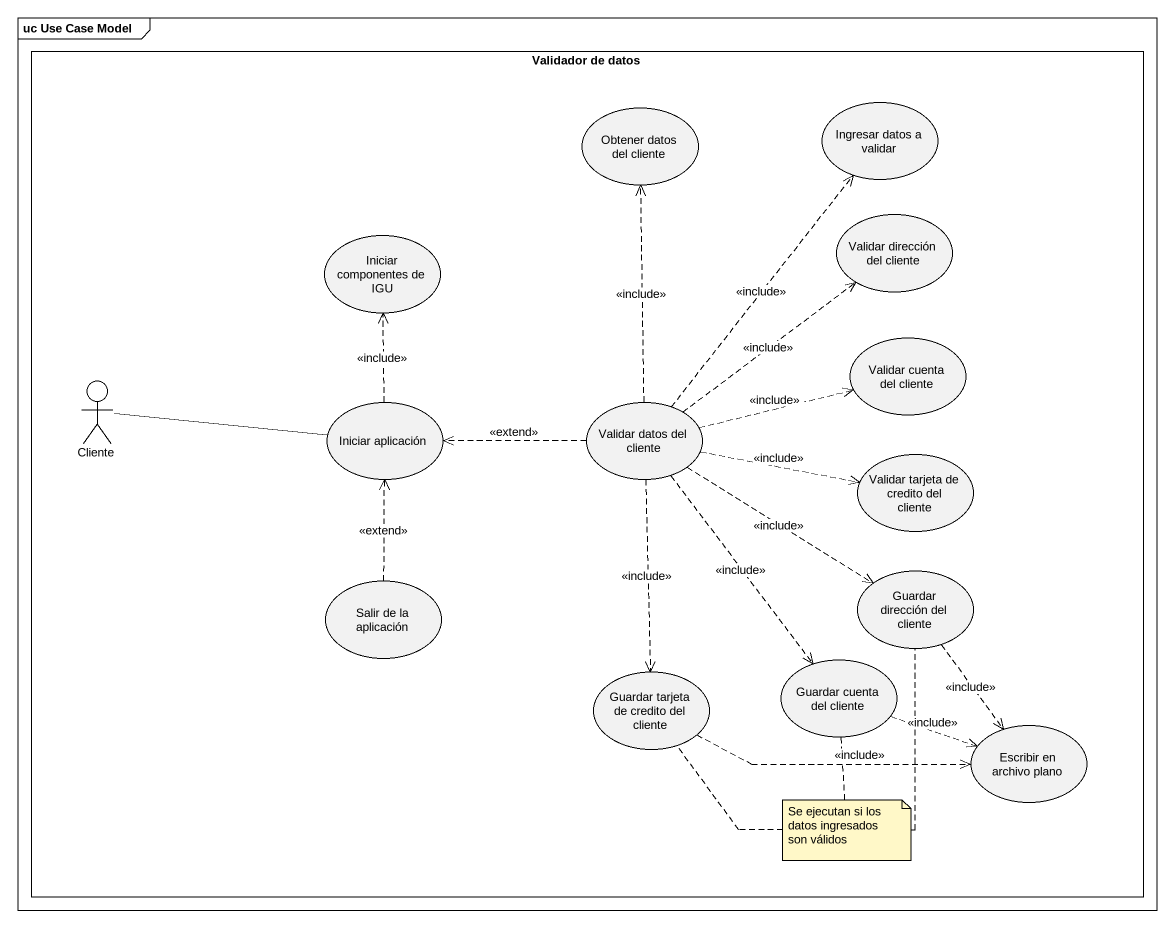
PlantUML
@startuml
mainframe uc Use Case Model
rectangle "Validador de datos" as Validador_de_datos {
  usecase "Obtener datos del cliente" as Obtener_datos_del_cliente
  usecase "Ingresar datos a validar" as Ingresar_datos_a_validar
  usecase "Iniciar componentes de IGU" as Iniciar_componentes_de_IGU
  usecase "Validar dirección del cliente" as Validar_dirección_del
  usecase "Validar cuenta del cliente" as Validar_cuenta_del_cliente
  actor Cliente
  usecase "Iniciar aplicación" as Iniciar_aplicación
  usecase "Validar datos del cliente" as Validar_datos_del_cliente
  usecase "Validar tarjeta de credito del cliente" as Validar_tarjeta_de_credito
  usecase "Salir de la aplicación" as Salir_de_la_aplicación
  usecase "Guardar dirección del cliente" as Guardar_dirección_del
  usecase "Guardar tarjeta de credito del cliente" as Guardar_tarjeta_de_credito
  usecase "Guardar cuenta del cliente" as Guardar_cuenta_del_cliente
  usecase "Escribir en archivo plano" as Escribir_en_archivo_plano
}
Cliente -right- Iniciar_aplicación
Iniciar_aplicación .up.> Iniciar_componentes_de_IGU : <<include>>
Validar_datos_del_cliente .up.> Obtener_datos_del_cliente : <<include>>
Validar_datos_del_cliente .up.> Ingresar_datos_a_validar : <<include>>
Validar_datos_del_cliente .up.> Validar_dirección_del : <<include>>
Validar_datos_del_cliente .right.> Validar_cuenta_del_cliente : <<include>>
Validar_datos_del_cliente .left.> Iniciar_aplicación : <<extend>>
Validar_datos_del_cliente .right.> Validar_tarjeta_de_credito : <<include>>
Validar_datos_del_cliente ..> Guardar_dirección_del : <<include>>
Validar_datos_del_cliente ..> Guardar_tarjeta_de_credito : <<include>>
Validar_datos_del_cliente ..> Guardar_cuenta_del_cliente : <<include>>
Salir_de_la_aplicación .up.> Iniciar_aplicación : <<extend>>
Guardar_dirección_del ..> Escribir_en_archivo_plano : <<include>>
Guardar_tarjeta_de_credito .right.> Escribir_en_archivo_plano : <<include>>
Guardar_cuenta_del_cliente .right.> Escribir_en_archivo_plano : <<include>>
note as N1
  Se ejecutan si los datos ingresados son válidos
end note
N1 .. Guardar_dirección_del
N1 .. Guardar_cuenta_del_cliente
N1 .. Guardar_tarjeta_de_credito
@enduml
